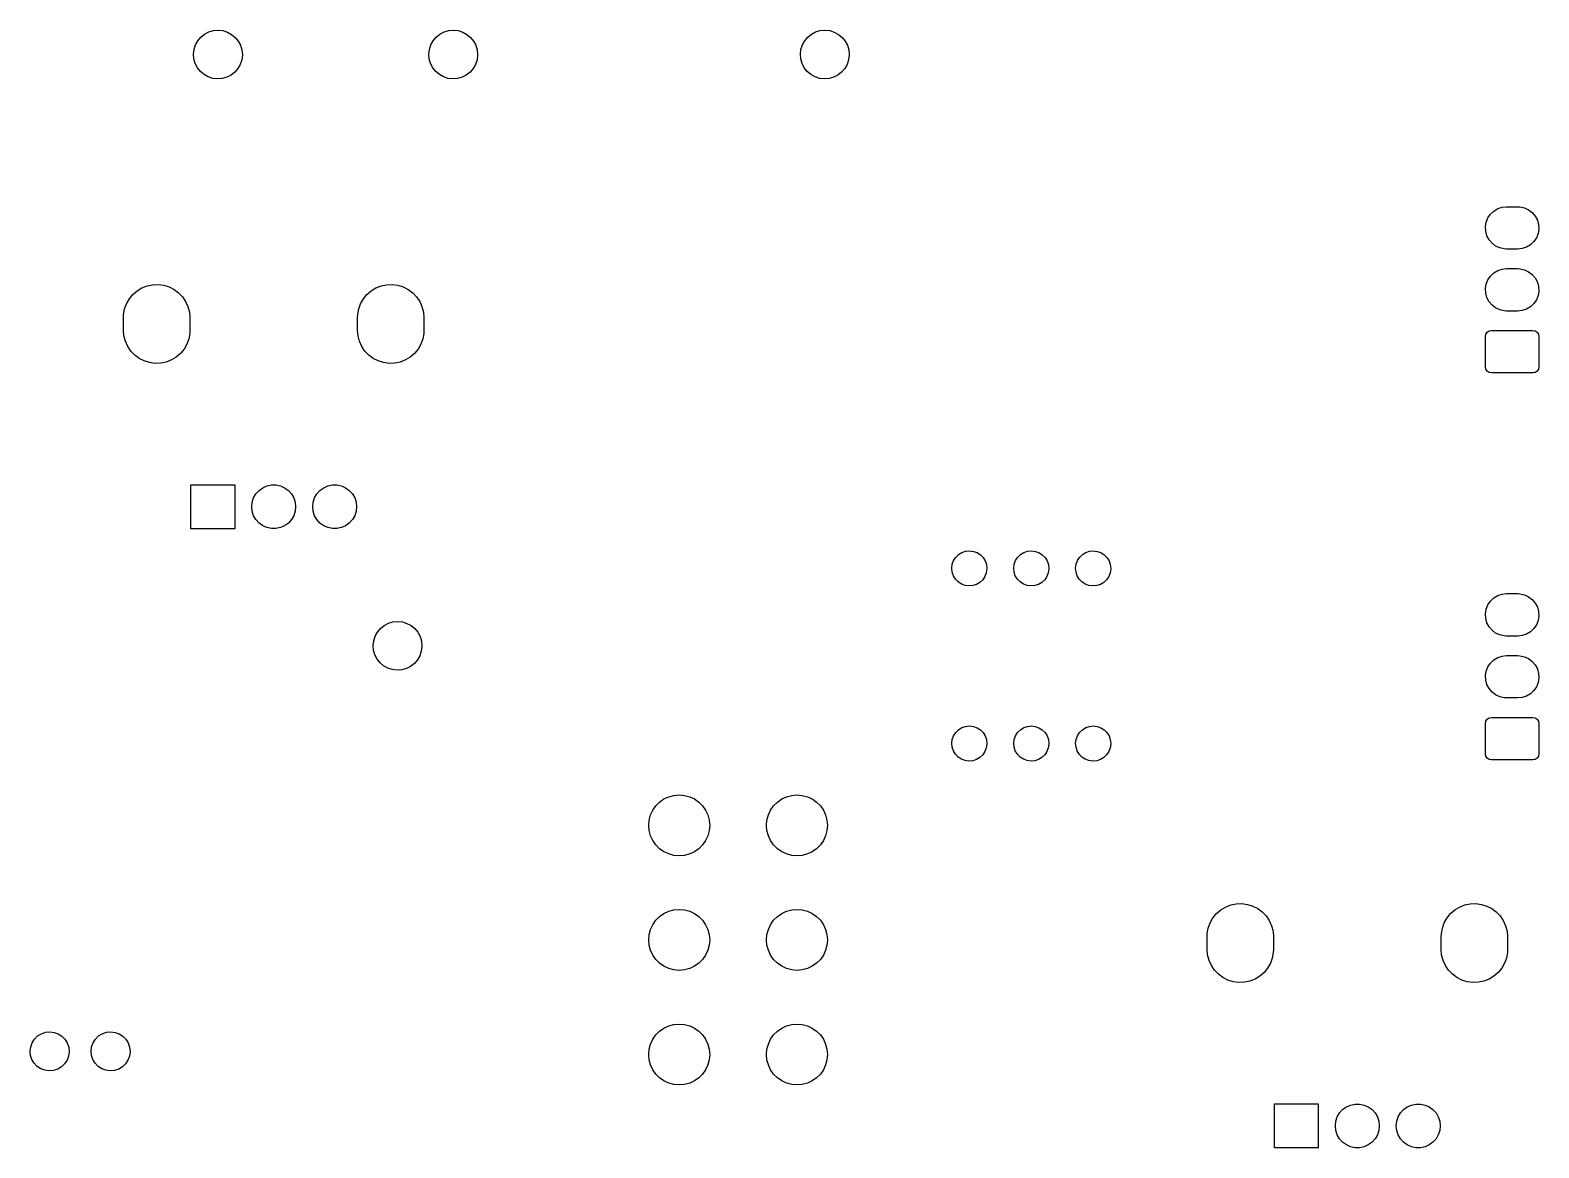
# Model space of a CAD drawing. Extents: x 125 to 290, y -245 to -37.
# Drawn here: x 222.9 to 284.8, y -82.4 to -36.6 of the extents above; entities that cross this region are included whole.
import ezdxf

# ---------------------------------------------------------------- set-up
doc = ezdxf.new("R2010")
doc.units = 0
doc.layers.add('BLACK', color=7, linetype='CONTINUOUS')

msp = doc.modelspace()

# ---------------------------------------------------------------- linework, layer by layer
at = {"layer": 'BLACK', "linetype": 'CONTINUOUS'}
for p, q in [((229.713, -37.1981), (229.807, -37.027)), ((229.807, -37.027), (229.932, -36.8775)), ((229.932, -36.8775), (230.084, -36.7552)), ((230.084, -36.7552), (230.257, -36.6648)), ((230.257, -36.6648), (230.445, -36.6097)), ((230.445, -36.6097), (230.639, -36.592)), ((230.639, -36.592), (230.833, -36.6124)), ((230.833, -36.6124), (231.02, -36.6701)), ((231.02, -36.6701), (231.191, -36.763)), ((231.191, -36.763), (231.342, -36.8874)), ((231.342, -36.8874), (231.465, -37.0386)), ((231.465, -37.0386), (231.557, -37.2109)), ((239.365, -37.1981), (239.459, -37.027)), ((239.459, -37.027), (239.584, -36.8775)), ((239.584, -36.8775), (239.736, -36.7552)), ((239.736, -36.7552), (239.909, -36.6648)), ((239.909, -36.6648), (240.097, -36.6097)), ((240.097, -36.6097), (240.291, -36.592)), ((240.291, -36.592), (240.485, -36.6124)), ((240.485, -36.6124), (240.672, -36.6701)), ((240.672, -36.6701), (240.843, -36.763)), ((240.843, -36.763), (240.994, -36.8874)), ((240.994, -36.8874), (241.117, -37.0386)), ((241.117, -37.0386), (241.209, -37.2109)), ((254.605, -37.1981), (254.699, -37.027)), ((254.699, -37.027), (254.824, -36.8775)), ((254.824, -36.8775), (254.976, -36.7552)), ((254.976, -36.7552), (255.149, -36.6648)), ((255.149, -36.6648), (255.337, -36.6097)), ((255.337, -36.6097), (255.531, -36.592)), ((255.531, -36.592), (255.725, -36.6124)), ((255.725, -36.6124), (255.912, -36.6701)), ((255.912, -36.6701), (256.083, -36.763)), ((256.083, -36.763), (256.234, -36.8874)), ((256.234, -36.8874), (256.357, -37.0386)), ((256.357, -37.0386), (256.449, -37.2109)), ((229.632, -37.578), (229.654, -37.3841)), ((229.648, -37.7725), (229.632, -37.578)), ((229.654, -37.3841), (229.713, -37.1981)), ((231.557, -37.2109), (231.613, -37.3978)), ((231.632, -37.6199), (231.607, -37.8135)), ((231.613, -37.3978), (231.632, -37.592)), ((231.632, -37.592), (231.632, -37.6199)), ((239.284, -37.578), (239.306, -37.3841)), ((239.3, -37.7725), (239.284, -37.578)), ((239.306, -37.3841), (239.365, -37.1981)), ((241.209, -37.2109), (241.265, -37.3978)), ((241.284, -37.6199), (241.259, -37.8135)), ((241.265, -37.3978), (241.284, -37.592)), ((241.284, -37.592), (241.284, -37.6199)), ((254.524, -37.578), (254.546, -37.3841)), ((254.54, -37.7725), (254.524, -37.578)), ((254.546, -37.3841), (254.605, -37.1981)), ((256.449, -37.2109), (256.505, -37.3978)), ((256.524, -37.6199), (256.499, -37.8135)), ((256.505, -37.3978), (256.524, -37.592)), ((256.524, -37.592), (256.524, -37.6199)), ((229.702, -37.9601), (229.648, -37.7725)), ((229.791, -38.1337), (229.702, -37.9601)), ((229.913, -38.2867), (229.791, -38.1337)), ((230.061, -38.4131), (229.913, -38.2867)), ((231.322, -38.3162), (231.168, -38.4363)), ((231.449, -38.1684), (231.322, -38.3162)), ((231.546, -37.9987), (231.449, -38.1684)), ((231.607, -37.8135), (231.546, -37.9987)), ((239.354, -37.9601), (239.3, -37.7725)), ((239.443, -38.1337), (239.354, -37.9601)), ((239.565, -38.2867), (239.443, -38.1337)), ((239.713, -38.4131), (239.565, -38.2867)), ((240.974, -38.3162), (240.82, -38.4363)), ((241.101, -38.1684), (240.974, -38.3162)), ((241.198, -37.9987), (241.101, -38.1684)), ((241.259, -37.8135), (241.198, -37.9987)), ((254.594, -37.9601), (254.54, -37.7725)), ((254.683, -38.1337), (254.594, -37.9601)), ((254.805, -38.2867), (254.683, -38.1337)), ((254.953, -38.4131), (254.805, -38.2867)), ((256.214, -38.3162), (256.06, -38.4363)), ((256.341, -38.1684), (256.214, -38.3162)), ((256.438, -37.9987), (256.341, -38.1684)), ((256.499, -37.8135), (256.438, -37.9987)), ((230.232, -38.5084), (230.061, -38.4131)), ((230.417, -38.5687), (230.232, -38.5084)), ((230.611, -38.5918), (230.417, -38.5687)), ((230.806, -38.5768), (230.611, -38.5918)), ((230.994, -38.5243), (230.806, -38.5768)), ((231.168, -38.4363), (230.994, -38.5243)), ((239.884, -38.5084), (239.713, -38.4131)), ((240.069, -38.5687), (239.884, -38.5084)), ((240.263, -38.5918), (240.069, -38.5687)), ((240.458, -38.5768), (240.263, -38.5918)), ((240.646, -38.5243), (240.458, -38.5768)), ((240.82, -38.4363), (240.646, -38.5243)), ((255.124, -38.5084), (254.953, -38.4131)), ((255.309, -38.5687), (255.124, -38.5084)), ((255.503, -38.5918), (255.309, -38.5687)), ((255.698, -38.5768), (255.503, -38.5918)), ((255.886, -38.5243), (255.698, -38.5768)), ((256.06, -38.4363), (255.886, -38.5243)), ((282.967, -44.011), (283.128, -43.9142)), ((283.128, -43.9142), (283.306, -43.8543)), ((283.306, -43.8543), (283.493, -43.834)), ((283.493, -43.834), (283.943, -43.834)), ((283.943, -43.834), (284.04, -43.8394)), ((284.04, -43.8394), (284.223, -43.8804)), ((284.223, -43.8804), (284.394, -43.9598)), ((282.624, -44.6554), (282.655, -44.47)), ((282.655, -44.47), (282.725, -44.2956)), ((282.725, -44.2956), (282.83, -44.1401)), ((282.83, -44.1401), (282.967, -44.011)), ((284.394, -43.9598), (284.543, -44.074)), ((284.543, -44.074), (284.664, -44.2175)), ((284.664, -44.2175), (284.752, -44.3837)), ((284.752, -44.3837), (284.802, -44.5649)), ((282.634, -44.8431), (282.624, -44.6554)), ((282.684, -45.0243), (282.634, -44.8431)), ((282.772, -45.1905), (282.684, -45.0243)), ((284.711, -45.1124), (284.606, -45.2679)), ((284.781, -44.938), (284.711, -45.1124)), ((284.812, -44.7526), (284.781, -44.938)), ((284.802, -44.5649), (284.812, -44.7526)), ((282.893, -45.334), (282.772, -45.1905)), ((283.042, -45.4482), (282.893, -45.334)), ((283.213, -45.5276), (283.042, -45.4482)), ((283.396, -45.5686), (283.213, -45.5276)), ((283.493, -45.574), (283.396, -45.5686)), ((283.943, -45.574), (283.493, -45.574)), ((284.13, -45.5537), (283.943, -45.574)), ((284.308, -45.4938), (284.13, -45.5537)), ((284.469, -45.397), (284.308, -45.4938)), ((284.606, -45.2679), (284.469, -45.397)), ((283.128, -46.4542), (283.306, -46.3943)), ((283.306, -46.3943), (283.493, -46.374)), ((283.493, -46.374), (283.943, -46.374)), ((283.943, -46.374), (284.04, -46.3794)), ((284.04, -46.3794), (284.223, -46.4204)), ((227.952, -47.0341), (228.182, -47.0255)), ((228.182, -47.0255), (228.41, -47.0557)), ((237.552, -47.0341), (237.782, -47.0255)), ((237.782, -47.0255), (238.01, -47.0557)), ((282.624, -47.1954), (282.655, -47.01)), ((282.655, -47.01), (282.725, -46.8356)), ((282.725, -46.8356), (282.83, -46.6801)), ((282.83, -46.6801), (282.967, -46.551)), ((282.967, -46.551), (283.128, -46.4542)), ((284.223, -46.4204), (284.394, -46.4998)), ((284.394, -46.4998), (284.543, -46.614)), ((284.543, -46.614), (284.664, -46.7575)), ((284.664, -46.7575), (284.752, -46.9237)), ((284.752, -46.9237), (284.802, -47.1049)), ((226.883, -47.8135), (226.997, -47.6137)), ((226.997, -47.6137), (227.143, -47.4359)), ((227.143, -47.4359), (227.317, -47.2851)), ((227.317, -47.2851), (227.513, -47.1658)), ((227.513, -47.1658), (227.727, -47.0814)), ((227.727, -47.0814), (227.952, -47.0341)), ((228.41, -47.0557), (228.63, -47.1239)), ((228.63, -47.1239), (228.835, -47.2281)), ((228.835, -47.2281), (229.019, -47.3654)), ((229.019, -47.3654), (229.178, -47.5318)), ((229.178, -47.5318), (229.306, -47.7226)), ((236.483, -47.8135), (236.597, -47.6137)), ((236.597, -47.6137), (236.743, -47.4359)), ((236.743, -47.4359), (236.917, -47.2851)), ((236.917, -47.2851), (237.113, -47.1658)), ((237.113, -47.1658), (237.327, -47.0814)), ((237.327, -47.0814), (237.552, -47.0341)), ((238.01, -47.0557), (238.23, -47.1239)), ((238.23, -47.1239), (238.435, -47.2281)), ((238.435, -47.2281), (238.619, -47.3654)), ((238.619, -47.3654), (238.778, -47.5318)), ((238.778, -47.5318), (238.906, -47.7226)), ((282.634, -47.3831), (282.624, -47.1954)), ((282.684, -47.5643), (282.634, -47.3831)), ((282.772, -47.7305), (282.684, -47.5643)), ((284.781, -47.478), (284.711, -47.6524)), ((284.812, -47.2926), (284.781, -47.478)), ((284.802, -47.1049), (284.812, -47.2926)), ((226.758, -48.384), (226.764, -48.256)), ((226.764, -48.256), (226.805, -48.0297)), ((226.805, -48.0297), (226.883, -47.8135)), ((229.306, -47.7226), (229.401, -47.9323)), ((229.401, -47.9323), (229.459, -48.1549)), ((229.459, -48.1549), (229.478, -48.384)), ((236.358, -48.384), (236.364, -48.256)), ((236.364, -48.256), (236.405, -48.0297)), ((236.405, -48.0297), (236.483, -47.8135)), ((238.906, -47.7226), (239.001, -47.9323)), ((239.001, -47.9323), (239.059, -48.1549)), ((239.059, -48.1549), (239.078, -48.384)), ((282.893, -47.874), (282.772, -47.7305)), ((283.042, -47.9882), (282.893, -47.874)), ((283.213, -48.0676), (283.042, -47.9882)), ((283.396, -48.1086), (283.213, -48.0676)), ((283.493, -48.114), (283.396, -48.1086)), ((283.943, -48.114), (283.493, -48.114)), ((284.13, -48.0937), (283.943, -48.114)), ((284.308, -48.0338), (284.13, -48.0937)), ((284.469, -47.937), (284.308, -48.0338)), ((284.606, -47.8079), (284.469, -47.937)), ((284.711, -47.6524), (284.606, -47.8079)), ((226.758, -48.904), (226.758, -48.384)), ((229.478, -48.384), (229.478, -48.904)), ((236.358, -48.904), (236.358, -48.384)), ((239.078, -48.384), (239.078, -48.904)), ((226.777, -49.1331), (226.758, -48.904)), ((226.835, -49.3557), (226.777, -49.1331)), ((226.93, -49.5654), (226.835, -49.3557)), ((229.353, -49.4745), (229.239, -49.6743)), ((229.431, -49.2583), (229.353, -49.4745)), ((229.472, -49.032), (229.431, -49.2583)), ((229.478, -48.904), (229.472, -49.032)), ((236.377, -49.1331), (236.358, -48.904)), ((236.435, -49.3557), (236.377, -49.1331)), ((236.53, -49.5654), (236.435, -49.3557)), ((238.953, -49.4745), (238.839, -49.6743)), ((239.031, -49.2583), (238.953, -49.4745)), ((239.072, -49.032), (239.031, -49.2583)), ((239.078, -48.904), (239.072, -49.032)), ((282.623, -49.164), (282.642, -49.0683)), ((282.623, -50.404), (282.623, -49.164)), ((282.642, -49.0683), (282.696, -48.9872)), ((282.696, -48.9872), (282.777, -48.933)), ((282.777, -48.933), (282.873, -48.914)), ((282.873, -48.914), (284.563, -48.914)), ((284.563, -48.914), (284.659, -48.933)), ((284.659, -48.933), (284.74, -48.9872)), ((284.74, -48.9872), (284.794, -49.0683)), ((284.794, -49.0683), (284.813, -49.164)), ((284.813, -49.164), (284.813, -50.404)), ((227.058, -49.7562), (226.93, -49.5654)), ((227.217, -49.9226), (227.058, -49.7562)), ((227.401, -50.0599), (227.217, -49.9226)), ((227.606, -50.1641), (227.401, -50.0599)), ((228.723, -50.1222), (228.509, -50.2066)), ((228.919, -50.0029), (228.723, -50.1222)), ((229.093, -49.8521), (228.919, -50.0029)), ((229.239, -49.6743), (229.093, -49.8521)), ((236.658, -49.7562), (236.53, -49.5654)), ((236.817, -49.9226), (236.658, -49.7562)), ((237.001, -50.0599), (236.817, -49.9226)), ((237.206, -50.1641), (237.001, -50.0599)), ((238.323, -50.1222), (238.109, -50.2066)), ((238.519, -50.0029), (238.323, -50.1222)), ((238.693, -49.8521), (238.519, -50.0029)), ((238.839, -49.6743), (238.693, -49.8521)), ((227.826, -50.2323), (227.606, -50.1641)), ((228.054, -50.2625), (227.826, -50.2323)), ((228.284, -50.2539), (228.054, -50.2625)), ((228.509, -50.2066), (228.284, -50.2539)), ((237.426, -50.2323), (237.206, -50.1641)), ((237.654, -50.2625), (237.426, -50.2323)), ((237.884, -50.2539), (237.654, -50.2625)), ((238.109, -50.2066), (237.884, -50.2539)), ((282.642, -50.4997), (282.623, -50.404)), ((282.696, -50.5808), (282.642, -50.4997)), ((282.777, -50.635), (282.696, -50.5808)), ((282.873, -50.654), (282.777, -50.635)), ((284.563, -50.654), (282.873, -50.654)), ((284.659, -50.635), (284.563, -50.654)), ((284.74, -50.5808), (284.659, -50.635)), ((284.794, -50.4997), (284.74, -50.5808)), ((284.813, -50.404), (284.794, -50.4997)), ((229.518, -57.044), (229.518, -55.244)), ((229.518, -55.244), (231.318, -55.244)), ((231.318, -55.244), (231.318, -57.044)), ((232.096, -55.7779), (232.19, -55.615)), ((232.19, -55.615), (232.316, -55.4752)), ((232.316, -55.4752), (232.468, -55.3646)), ((232.468, -55.3646), (232.64, -55.288)), ((232.64, -55.288), (232.824, -55.2489)), ((232.824, -55.2489), (233.012, -55.2489)), ((233.012, -55.2489), (233.196, -55.288)), ((233.196, -55.288), (233.368, -55.3646)), ((233.368, -55.3646), (233.52, -55.4752)), ((233.52, -55.4752), (233.646, -55.615)), ((233.646, -55.615), (233.74, -55.7779)), ((234.596, -55.7779), (234.69, -55.615)), ((234.69, -55.615), (234.816, -55.4752)), ((234.816, -55.4752), (234.968, -55.3646)), ((234.968, -55.3646), (235.14, -55.288)), ((235.14, -55.288), (235.324, -55.2489)), ((235.324, -55.2489), (235.512, -55.2489)), ((235.512, -55.2489), (235.696, -55.288)), ((235.696, -55.288), (235.868, -55.3646)), ((235.868, -55.3646), (236.02, -55.4752)), ((236.02, -55.4752), (236.146, -55.615)), ((236.146, -55.615), (236.24, -55.7779)), ((232.018, -56.144), (232.038, -55.9569)), ((232.038, -56.3311), (232.018, -56.144)), ((232.038, -55.9569), (232.096, -55.7779)), ((233.74, -55.7779), (233.798, -55.9569)), ((233.798, -55.9569), (233.818, -56.144)), ((233.818, -56.144), (233.798, -56.3311)), ((234.518, -56.144), (234.538, -55.9569)), ((234.538, -56.3311), (234.518, -56.144)), ((234.538, -55.9569), (234.596, -55.7779)), ((236.24, -55.7779), (236.298, -55.9569)), ((236.298, -55.9569), (236.318, -56.144)), ((236.318, -56.144), (236.298, -56.3311)), ((232.096, -56.5101), (232.038, -56.3311)), ((232.19, -56.673), (232.096, -56.5101)), ((232.316, -56.8128), (232.19, -56.673)), ((232.468, -56.9234), (232.316, -56.8128)), ((232.64, -57), (232.468, -56.9234)), ((233.368, -56.9234), (233.196, -57)), ((233.52, -56.8128), (233.368, -56.9234)), ((233.646, -56.673), (233.52, -56.8128)), ((233.74, -56.5101), (233.646, -56.673)), ((233.798, -56.3311), (233.74, -56.5101)), ((234.596, -56.5101), (234.538, -56.3311)), ((234.69, -56.673), (234.596, -56.5101)), ((234.816, -56.8128), (234.69, -56.673)), ((234.968, -56.9234), (234.816, -56.8128)), ((235.14, -57), (234.968, -56.9234)), ((235.868, -56.9234), (235.696, -57)), ((236.02, -56.8128), (235.868, -56.9234)), ((236.146, -56.673), (236.02, -56.8128)), ((236.24, -56.5101), (236.146, -56.673)), ((236.298, -56.3311), (236.24, -56.5101)), ((231.318, -57.044), (229.518, -57.044)), ((232.824, -57.0391), (232.64, -57)), ((233.012, -57.0391), (232.824, -57.0391)), ((233.196, -57), (233.012, -57.0391)), ((235.324, -57.0391), (235.14, -57)), ((235.512, -57.0391), (235.324, -57.0391)), ((235.696, -57), (235.512, -57.0391)), ((260.895, -58.2189), (261.01, -58.1066)), ((261.01, -58.1066), (261.146, -58.0225)), ((261.146, -58.0225), (261.298, -57.9708)), ((261.298, -57.9708), (261.458, -57.954)), ((261.458, -57.954), (261.617, -57.973)), ((261.617, -57.973), (261.769, -58.0269)), ((261.769, -58.0269), (261.904, -58.1129)), ((261.904, -58.1129), (262.017, -58.2268)), ((263.435, -58.2189), (263.55, -58.1066)), ((263.55, -58.1066), (263.686, -58.0225)), ((263.686, -58.0225), (263.838, -57.9708)), ((263.838, -57.9708), (263.998, -57.954)), ((263.998, -57.954), (264.157, -57.973)), ((264.157, -57.973), (264.309, -58.0269)), ((264.309, -58.0269), (264.444, -58.1129)), ((264.444, -58.1129), (264.557, -58.2268)), ((265.975, -58.2189), (266.09, -58.1066)), ((266.09, -58.1066), (266.226, -58.0225)), ((266.226, -58.0225), (266.378, -57.9708)), ((266.378, -57.9708), (266.538, -57.954)), ((266.538, -57.954), (266.697, -57.973)), ((266.697, -57.973), (266.849, -58.0269)), ((266.849, -58.0269), (266.984, -58.1129)), ((266.984, -58.1129), (267.097, -58.2268)), ((260.733, -58.6639), (260.753, -58.5047)), ((260.749, -58.8237), (260.733, -58.6639)), ((260.753, -58.5047), (260.808, -58.3539)), ((260.808, -58.3539), (260.895, -58.2189)), ((262.017, -58.2268), (262.102, -58.3629)), ((262.102, -58.3629), (262.155, -58.5145)), ((262.173, -58.6941), (262.15, -58.8531)), ((262.155, -58.5145), (262.173, -58.674)), ((262.173, -58.674), (262.173, -58.6941)), ((263.273, -58.6639), (263.293, -58.5047)), ((263.289, -58.8237), (263.273, -58.6639)), ((263.293, -58.5047), (263.348, -58.3539)), ((263.348, -58.3539), (263.435, -58.2189)), ((264.557, -58.2268), (264.642, -58.3629)), ((264.642, -58.3629), (264.695, -58.5145)), ((264.713, -58.6941), (264.69, -58.8531)), ((264.695, -58.5145), (264.713, -58.674)), ((264.713, -58.674), (264.713, -58.6941)), ((265.813, -58.6639), (265.833, -58.5047)), ((265.829, -58.8237), (265.813, -58.6639)), ((265.833, -58.5047), (265.888, -58.3539)), ((265.888, -58.3539), (265.975, -58.2189)), ((267.097, -58.2268), (267.182, -58.3629)), ((267.182, -58.3629), (267.235, -58.5145)), ((267.253, -58.6941), (267.23, -58.8531)), ((267.235, -58.5145), (267.253, -58.674)), ((267.253, -58.674), (267.253, -58.6941)), ((260.799, -58.976), (260.749, -58.8237)), ((260.883, -59.1133), (260.799, -58.976)), ((260.994, -59.2288), (260.883, -59.1133)), ((261.128, -59.3167), (260.994, -59.2288)), ((261.279, -59.3726), (261.128, -59.3167)), ((261.438, -59.3938), (261.279, -59.3726)), ((261.598, -59.3793), (261.438, -59.3938)), ((261.75, -59.3297), (261.598, -59.3793)), ((261.888, -59.2475), (261.75, -59.3297)), ((262.005, -59.1368), (261.888, -59.2475)), ((262.093, -59.0031), (262.005, -59.1368)), ((262.15, -58.8531), (262.093, -59.0031)), ((263.339, -58.976), (263.289, -58.8237)), ((263.423, -59.1133), (263.339, -58.976)), ((263.534, -59.2288), (263.423, -59.1133)), ((263.668, -59.3167), (263.534, -59.2288)), ((263.819, -59.3726), (263.668, -59.3167)), ((263.978, -59.3938), (263.819, -59.3726)), ((264.138, -59.3793), (263.978, -59.3938)), ((264.29, -59.3297), (264.138, -59.3793)), ((264.428, -59.2475), (264.29, -59.3297)), ((264.545, -59.1368), (264.428, -59.2475)), ((264.633, -59.0031), (264.545, -59.1368)), ((264.69, -58.8531), (264.633, -59.0031)), ((265.879, -58.976), (265.829, -58.8237)), ((265.963, -59.1133), (265.879, -58.976)), ((266.074, -59.2288), (265.963, -59.1133)), ((266.208, -59.3167), (266.074, -59.2288)), ((266.359, -59.3726), (266.208, -59.3167)), ((266.518, -59.3938), (266.359, -59.3726)), ((266.678, -59.3793), (266.518, -59.3938)), ((266.83, -59.3297), (266.678, -59.3793)), ((266.968, -59.2475), (266.83, -59.3297)), ((267.085, -59.1368), (266.968, -59.2475)), ((267.173, -59.0031), (267.085, -59.1368)), ((267.23, -58.8531), (267.173, -59.0031)), ((282.725, -60.1706), (282.83, -60.0151)), ((282.83, -60.0151), (282.967, -59.886)), ((282.967, -59.886), (283.128, -59.7892)), ((283.128, -59.7892), (283.306, -59.7293)), ((283.306, -59.7293), (283.493, -59.709)), ((283.493, -59.709), (283.943, -59.709)), ((283.943, -59.709), (284.04, -59.7144)), ((284.04, -59.7144), (284.223, -59.7554)), ((284.223, -59.7554), (284.394, -59.8348)), ((284.394, -59.8348), (284.543, -59.949)), ((284.543, -59.949), (284.664, -60.0925)), ((282.624, -60.5304), (282.655, -60.345)), ((282.634, -60.7181), (282.624, -60.5304)), ((282.655, -60.345), (282.725, -60.1706)), ((284.664, -60.0925), (284.752, -60.2587)), ((284.752, -60.2587), (284.802, -60.4399)), ((284.812, -60.6276), (284.781, -60.813)), ((284.802, -60.4399), (284.812, -60.6276)), ((237.173, -61.284), (237.298, -61.1345)), ((237.298, -61.1345), (237.45, -61.0122)), ((237.45, -61.0122), (237.623, -60.9218)), ((237.623, -60.9218), (237.811, -60.8667)), ((237.811, -60.8667), (238.005, -60.849)), ((238.005, -60.849), (238.199, -60.8694)), ((238.199, -60.8694), (238.386, -60.9271)), ((238.386, -60.9271), (238.557, -61.02)), ((238.557, -61.02), (238.708, -61.1444)), ((238.708, -61.1444), (238.831, -61.2956)), ((282.684, -60.8993), (282.634, -60.7181)), ((282.772, -61.0655), (282.684, -60.8993)), ((282.893, -61.209), (282.772, -61.0655)), ((283.042, -61.3232), (282.893, -61.209)), ((284.606, -61.1429), (284.469, -61.272)), ((284.711, -60.9874), (284.606, -61.1429)), ((284.781, -60.813), (284.711, -60.9874)), ((236.998, -61.835), (237.02, -61.6411)), ((237.014, -62.0295), (236.998, -61.835)), ((237.02, -61.6411), (237.079, -61.4551)), ((237.079, -61.4551), (237.173, -61.284)), ((238.831, -61.2956), (238.923, -61.4679)), ((238.923, -61.4679), (238.979, -61.6548)), ((238.998, -61.8769), (238.973, -62.0705)), ((238.979, -61.6548), (238.998, -61.849)), ((238.998, -61.849), (238.998, -61.8769)), ((283.213, -61.4026), (283.042, -61.3232)), ((283.396, -61.4436), (283.213, -61.4026)), ((283.493, -61.449), (283.396, -61.4436)), ((283.943, -61.449), (283.493, -61.449)), ((284.13, -61.4287), (283.943, -61.449)), ((284.308, -61.3688), (284.13, -61.4287)), ((284.469, -61.272), (284.308, -61.3688)), ((237.068, -62.2171), (237.014, -62.0295)), ((237.157, -62.3907), (237.068, -62.2171)), ((237.279, -62.5437), (237.157, -62.3907)), ((238.815, -62.4254), (238.688, -62.5732)), ((238.912, -62.2557), (238.815, -62.4254)), ((238.973, -62.0705), (238.912, -62.2557)), ((282.83, -62.5551), (282.967, -62.426)), ((282.967, -62.426), (283.128, -62.3292)), ((283.128, -62.3292), (283.306, -62.2693)), ((283.306, -62.2693), (283.493, -62.249)), ((283.493, -62.249), (283.943, -62.249)), ((283.943, -62.249), (284.04, -62.2544)), ((284.04, -62.2544), (284.223, -62.2954)), ((284.223, -62.2954), (284.394, -62.3748)), ((284.394, -62.3748), (284.543, -62.489)), ((284.543, -62.489), (284.664, -62.6325)), ((237.427, -62.6701), (237.279, -62.5437)), ((237.598, -62.7654), (237.427, -62.6701)), ((237.783, -62.8257), (237.598, -62.7654)), ((237.977, -62.8488), (237.783, -62.8257)), ((238.172, -62.8338), (237.977, -62.8488)), ((238.36, -62.7813), (238.172, -62.8338)), ((238.534, -62.6933), (238.36, -62.7813)), ((238.688, -62.5732), (238.534, -62.6933)), ((282.624, -63.0704), (282.655, -62.885)), ((282.634, -63.2581), (282.624, -63.0704)), ((282.655, -62.885), (282.725, -62.7106)), ((282.725, -62.7106), (282.83, -62.5551)), ((284.664, -62.6325), (284.752, -62.7987)), ((284.752, -62.7987), (284.802, -62.9799)), ((284.802, -62.9799), (284.812, -63.1676)), ((282.684, -63.4393), (282.634, -63.2581)), ((282.772, -63.6055), (282.684, -63.4393)), ((282.893, -63.749), (282.772, -63.6055)), ((284.606, -63.6829), (284.469, -63.812)), ((284.711, -63.5274), (284.606, -63.6829)), ((284.781, -63.353), (284.711, -63.5274)), ((284.812, -63.1676), (284.781, -63.353)), ((283.042, -63.8632), (282.893, -63.749)), ((283.213, -63.9426), (283.042, -63.8632)), ((283.396, -63.9836), (283.213, -63.9426)), ((283.493, -63.989), (283.396, -63.9836)), ((283.943, -63.989), (283.493, -63.989)), ((284.13, -63.9687), (283.943, -63.989)), ((284.308, -63.9088), (284.13, -63.9687)), ((284.469, -63.812), (284.308, -63.9088)), ((282.623, -65.039), (282.642, -64.9433)), ((282.642, -64.9433), (282.696, -64.8622)), ((282.696, -64.8622), (282.777, -64.808)), ((282.777, -64.808), (282.873, -64.789)), ((282.873, -64.789), (284.563, -64.789)), ((284.563, -64.789), (284.659, -64.808)), ((284.659, -64.808), (284.74, -64.8622)), ((284.74, -64.8622), (284.794, -64.9433)), ((284.794, -64.9433), (284.813, -65.039)), ((260.753, -65.6887), (260.808, -65.5379)), ((260.808, -65.5379), (260.895, -65.4029)), ((260.895, -65.4029), (261.01, -65.2906)), ((261.01, -65.2906), (261.146, -65.2065)), ((261.146, -65.2065), (261.298, -65.1548)), ((261.298, -65.1548), (261.458, -65.138)), ((261.458, -65.138), (261.617, -65.157)), ((261.617, -65.157), (261.769, -65.2109)), ((261.769, -65.2109), (261.904, -65.2969)), ((261.904, -65.2969), (262.017, -65.4108)), ((262.017, -65.4108), (262.102, -65.5469)), ((262.102, -65.5469), (262.155, -65.6985)), ((263.293, -65.6887), (263.348, -65.5379)), ((263.348, -65.5379), (263.435, -65.4029)), ((263.435, -65.4029), (263.55, -65.2906)), ((263.55, -65.2906), (263.686, -65.2065)), ((263.686, -65.2065), (263.838, -65.1548)), ((263.838, -65.1548), (263.998, -65.138)), ((263.998, -65.138), (264.157, -65.157)), ((264.157, -65.157), (264.309, -65.2109)), ((264.309, -65.2109), (264.444, -65.2969)), ((264.444, -65.2969), (264.557, -65.4108)), ((264.557, -65.4108), (264.642, -65.5469)), ((264.642, -65.5469), (264.695, -65.6985)), ((265.833, -65.6887), (265.888, -65.5379)), ((265.888, -65.5379), (265.975, -65.4029)), ((265.975, -65.4029), (266.09, -65.2906)), ((266.09, -65.2906), (266.226, -65.2065)), ((266.226, -65.2065), (266.378, -65.1548)), ((266.378, -65.1548), (266.538, -65.138)), ((266.538, -65.138), (266.697, -65.157)), ((266.697, -65.157), (266.849, -65.2109)), ((266.849, -65.2109), (266.984, -65.2969)), ((266.984, -65.2969), (267.097, -65.4108)), ((267.097, -65.4108), (267.182, -65.5469)), ((267.182, -65.5469), (267.235, -65.6985)), ((282.623, -66.279), (282.623, -65.039)), ((284.813, -65.039), (284.813, -66.279)), ((260.733, -65.8479), (260.753, -65.6887)), ((260.749, -66.0077), (260.733, -65.8479)), ((260.799, -66.16), (260.749, -66.0077)), ((260.883, -66.2973), (260.799, -66.16)), ((262.093, -66.1871), (262.005, -66.3208)), ((262.15, -66.0371), (262.093, -66.1871)), ((262.173, -65.8781), (262.15, -66.0371)), ((262.155, -65.6985), (262.173, -65.858)), ((262.173, -65.858), (262.173, -65.8781)), ((263.273, -65.8479), (263.293, -65.6887)), ((263.289, -66.0077), (263.273, -65.8479)), ((263.339, -66.16), (263.289, -66.0077)), ((263.423, -66.2973), (263.339, -66.16)), ((264.633, -66.1871), (264.545, -66.3208)), ((264.69, -66.0371), (264.633, -66.1871)), ((264.713, -65.8781), (264.69, -66.0371)), ((264.695, -65.6985), (264.713, -65.858)), ((264.713, -65.858), (264.713, -65.8781)), ((265.813, -65.8479), (265.833, -65.6887)), ((265.829, -66.0077), (265.813, -65.8479)), ((265.879, -66.16), (265.829, -66.0077)), ((265.963, -66.2973), (265.879, -66.16)), ((267.173, -66.1871), (267.085, -66.3208)), ((267.23, -66.0371), (267.173, -66.1871)), ((267.253, -65.8781), (267.23, -66.0371)), ((267.235, -65.6985), (267.253, -65.858)), ((267.253, -65.858), (267.253, -65.8781)), ((260.994, -66.4128), (260.883, -66.2973)), ((261.128, -66.5007), (260.994, -66.4128)), ((261.279, -66.5566), (261.128, -66.5007)), ((261.438, -66.5778), (261.279, -66.5566)), ((261.598, -66.5633), (261.438, -66.5778)), ((261.75, -66.5137), (261.598, -66.5633)), ((261.888, -66.4315), (261.75, -66.5137)), ((262.005, -66.3208), (261.888, -66.4315)), ((263.534, -66.4128), (263.423, -66.2973)), ((263.668, -66.5007), (263.534, -66.4128)), ((263.819, -66.5566), (263.668, -66.5007)), ((263.978, -66.5778), (263.819, -66.5566)), ((264.138, -66.5633), (263.978, -66.5778)), ((264.29, -66.5137), (264.138, -66.5633)), ((264.428, -66.4315), (264.29, -66.5137)), ((264.545, -66.3208), (264.428, -66.4315)), ((266.074, -66.4128), (265.963, -66.2973)), ((266.208, -66.5007), (266.074, -66.4128)), ((266.359, -66.5566), (266.208, -66.5007)), ((266.518, -66.5778), (266.359, -66.5566)), ((266.678, -66.5633), (266.518, -66.5778)), ((266.83, -66.5137), (266.678, -66.5633)), ((266.968, -66.4315), (266.83, -66.5137)), ((267.085, -66.3208), (266.968, -66.4315)), ((282.642, -66.3747), (282.623, -66.279)), ((282.696, -66.4558), (282.642, -66.3747)), ((282.777, -66.51), (282.696, -66.4558)), ((282.873, -66.529), (282.777, -66.51)), ((284.563, -66.529), (282.873, -66.529)), ((284.659, -66.51), (284.563, -66.529)), ((284.74, -66.4558), (284.659, -66.51)), ((284.794, -66.3747), (284.74, -66.4558)), ((284.813, -66.279), (284.794, -66.3747)), ((248.928, -68.1315), (249.125, -68.0394)), ((249.125, -68.0394), (249.336, -67.983)), ((249.336, -67.983), (249.553, -67.964)), ((249.553, -67.964), (249.77, -67.983)), ((249.77, -67.983), (249.981, -68.0394)), ((249.981, -68.0394), (250.178, -68.1315)), ((253.758, -68.1315), (253.955, -68.0394)), ((253.955, -68.0394), (254.166, -67.983)), ((254.166, -67.983), (254.383, -67.964)), ((254.383, -67.964), (254.6, -67.983)), ((254.6, -67.983), (254.811, -68.0394)), ((254.811, -68.0394), (255.008, -68.1315)), ((248.378, -68.7865), (248.47, -68.589)), ((248.47, -68.589), (248.595, -68.4105)), ((248.595, -68.4105), (248.75, -68.2564)), ((248.75, -68.2564), (248.928, -68.1315)), ((250.178, -68.1315), (250.356, -68.2564)), ((250.356, -68.2564), (250.511, -68.4105)), ((250.511, -68.4105), (250.636, -68.589)), ((250.636, -68.589), (250.728, -68.7865)), ((253.208, -68.7865), (253.3, -68.589)), ((253.3, -68.589), (253.425, -68.4105)), ((253.425, -68.4105), (253.58, -68.2564)), ((253.58, -68.2564), (253.758, -68.1315)), ((255.008, -68.1315), (255.186, -68.2564)), ((255.186, -68.2564), (255.341, -68.4105)), ((255.341, -68.4105), (255.466, -68.589)), ((255.466, -68.589), (255.558, -68.7865)), ((248.303, -69.214), (248.322, -68.9969)), ((248.322, -69.4311), (248.303, -69.214)), ((248.322, -68.9969), (248.378, -68.7865)), ((250.728, -68.7865), (250.784, -68.9969)), ((250.784, -68.9969), (250.803, -69.214)), ((250.803, -69.214), (250.784, -69.4311)), ((253.133, -69.214), (253.152, -68.9969)), ((253.152, -69.4311), (253.133, -69.214)), ((253.152, -68.9969), (253.208, -68.7865)), ((255.558, -68.7865), (255.614, -68.9969)), ((255.614, -68.9969), (255.633, -69.214)), ((255.633, -69.214), (255.614, -69.4311)), ((248.378, -69.6415), (248.322, -69.4311)), ((248.47, -69.839), (248.378, -69.6415)), ((248.595, -70.0175), (248.47, -69.839)), ((250.636, -69.839), (250.511, -70.0175)), ((250.728, -69.6415), (250.636, -69.839)), ((250.784, -69.4311), (250.728, -69.6415)), ((253.208, -69.6415), (253.152, -69.4311)), ((253.3, -69.839), (253.208, -69.6415)), ((253.425, -70.0175), (253.3, -69.839)), ((255.466, -69.839), (255.341, -70.0175)), ((255.558, -69.6415), (255.466, -69.839)), ((255.614, -69.4311), (255.558, -69.6415)), ((248.75, -70.1716), (248.595, -70.0175)), ((248.928, -70.2965), (248.75, -70.1716)), ((249.125, -70.3886), (248.928, -70.2965)), ((249.336, -70.445), (249.125, -70.3886)), ((249.553, -70.464), (249.336, -70.445)), ((249.77, -70.445), (249.553, -70.464)), ((249.981, -70.3886), (249.77, -70.445)), ((250.178, -70.2965), (249.981, -70.3886)), ((250.356, -70.1716), (250.178, -70.2965)), ((250.511, -70.0175), (250.356, -70.1716)), ((253.58, -70.1716), (253.425, -70.0175)), ((253.758, -70.2965), (253.58, -70.1716)), ((253.955, -70.3886), (253.758, -70.2965)), ((254.166, -70.445), (253.955, -70.3886)), ((254.383, -70.464), (254.166, -70.445)), ((254.6, -70.445), (254.383, -70.464)), ((254.811, -70.3886), (254.6, -70.445)), ((255.008, -70.2965), (254.811, -70.3886)), ((255.186, -70.1716), (255.008, -70.2965)), ((255.341, -70.0175), (255.186, -70.1716)), ((248.595, -73.1105), (248.75, -72.9564)), ((248.75, -72.9564), (248.928, -72.8315)), ((248.928, -72.8315), (249.125, -72.7394)), ((249.125, -72.7394), (249.336, -72.683)), ((249.336, -72.683), (249.553, -72.664)), ((249.553, -72.664), (249.77, -72.683)), ((249.77, -72.683), (249.981, -72.7394)), ((249.981, -72.7394), (250.178, -72.8315)), ((250.178, -72.8315), (250.356, -72.9564)), ((250.356, -72.9564), (250.511, -73.1105)), ((253.425, -73.1105), (253.58, -72.9564)), ((253.58, -72.9564), (253.758, -72.8315)), ((253.758, -72.8315), (253.955, -72.7394)), ((253.955, -72.7394), (254.166, -72.683)), ((254.166, -72.683), (254.383, -72.664)), ((254.383, -72.664), (254.6, -72.683)), ((254.6, -72.683), (254.811, -72.7394)), ((254.811, -72.7394), (255.008, -72.8315)), ((255.008, -72.8315), (255.186, -72.9564)), ((255.186, -72.9564), (255.341, -73.1105)), ((271.333, -73.2135), (271.447, -73.0137)), ((271.447, -73.0137), (271.593, -72.8359)), ((271.593, -72.8359), (271.767, -72.6851)), ((271.767, -72.6851), (271.963, -72.5658)), ((271.963, -72.5658), (272.177, -72.4814)), ((272.177, -72.4814), (272.402, -72.4341)), ((272.402, -72.4341), (272.632, -72.4255)), ((272.632, -72.4255), (272.86, -72.4557)), ((272.86, -72.4557), (273.08, -72.5239)), ((273.08, -72.5239), (273.285, -72.6281)), ((273.285, -72.6281), (273.469, -72.7654)), ((273.469, -72.7654), (273.628, -72.9318)), ((273.628, -72.9318), (273.756, -73.1226)), ((280.933, -73.2135), (281.047, -73.0137)), ((281.047, -73.0137), (281.193, -72.8359)), ((281.193, -72.8359), (281.367, -72.6851)), ((281.367, -72.6851), (281.563, -72.5658)), ((281.563, -72.5658), (281.777, -72.4814)), ((281.777, -72.4814), (282.002, -72.4341)), ((282.002, -72.4341), (282.232, -72.4255)), ((282.232, -72.4255), (282.46, -72.4557)), ((282.46, -72.4557), (282.68, -72.5239)), ((282.68, -72.5239), (282.885, -72.6281)), ((282.885, -72.6281), (283.069, -72.7654)), ((283.069, -72.7654), (283.228, -72.9318)), ((283.228, -72.9318), (283.356, -73.1226)), ((248.322, -73.6969), (248.378, -73.4865)), ((248.378, -73.4865), (248.47, -73.289)), ((248.47, -73.289), (248.595, -73.1105)), ((250.511, -73.1105), (250.636, -73.289)), ((250.636, -73.289), (250.728, -73.4865)), ((250.728, -73.4865), (250.784, -73.6969)), ((253.152, -73.6969), (253.208, -73.4865)), ((253.208, -73.4865), (253.3, -73.289)), ((253.3, -73.289), (253.425, -73.1105)), ((255.341, -73.1105), (255.466, -73.289)), ((255.466, -73.289), (255.558, -73.4865)), ((255.558, -73.4865), (255.614, -73.6969)), ((271.214, -73.656), (271.255, -73.4297)), ((271.255, -73.4297), (271.333, -73.2135)), ((273.756, -73.1226), (273.851, -73.3323)), ((273.851, -73.3323), (273.909, -73.5549)), ((273.909, -73.5549), (273.928, -73.784)), ((280.814, -73.656), (280.855, -73.4297)), ((280.855, -73.4297), (280.933, -73.2135)), ((283.356, -73.1226), (283.451, -73.3323)), ((283.451, -73.3323), (283.509, -73.5549)), ((283.509, -73.5549), (283.528, -73.784)), ((248.303, -73.914), (248.322, -73.6969)), ((248.322, -74.1311), (248.303, -73.914)), ((248.378, -74.3415), (248.322, -74.1311)), ((250.784, -74.1311), (250.728, -74.3415)), ((250.784, -73.6969), (250.803, -73.914)), ((250.803, -73.914), (250.784, -74.1311)), ((253.133, -73.914), (253.152, -73.6969)), ((253.152, -74.1311), (253.133, -73.914)), ((253.208, -74.3415), (253.152, -74.1311)), ((255.614, -74.1311), (255.558, -74.3415)), ((255.614, -73.6969), (255.633, -73.914)), ((255.633, -73.914), (255.614, -74.1311)), ((271.208, -73.784), (271.214, -73.656)), ((271.208, -74.304), (271.208, -73.784)), ((273.928, -73.784), (273.928, -74.304)), ((280.808, -73.784), (280.814, -73.656)), ((280.808, -74.304), (280.808, -73.784)), ((283.528, -73.784), (283.528, -74.304)), ((248.47, -74.539), (248.378, -74.3415)), ((248.595, -74.7175), (248.47, -74.539)), ((248.75, -74.8716), (248.595, -74.7175)), ((248.928, -74.9965), (248.75, -74.8716)), ((250.356, -74.8716), (250.178, -74.9965)), ((250.511, -74.7175), (250.356, -74.8716)), ((250.636, -74.539), (250.511, -74.7175)), ((250.728, -74.3415), (250.636, -74.539)), ((253.3, -74.539), (253.208, -74.3415)), ((253.425, -74.7175), (253.3, -74.539)), ((253.58, -74.8716), (253.425, -74.7175)), ((253.758, -74.9965), (253.58, -74.8716)), ((255.186, -74.8716), (255.008, -74.9965)), ((255.341, -74.7175), (255.186, -74.8716)), ((255.466, -74.539), (255.341, -74.7175)), ((255.558, -74.3415), (255.466, -74.539)), ((271.227, -74.5331), (271.208, -74.304)), ((271.285, -74.7557), (271.227, -74.5331)), ((271.38, -74.9654), (271.285, -74.7557)), ((273.803, -74.8745), (273.689, -75.0743)), ((273.881, -74.6583), (273.803, -74.8745)), ((273.922, -74.432), (273.881, -74.6583)), ((273.928, -74.304), (273.922, -74.432)), ((280.827, -74.5331), (280.808, -74.304)), ((280.885, -74.7557), (280.827, -74.5331)), ((280.98, -74.9654), (280.885, -74.7557)), ((283.403, -74.8745), (283.289, -75.0743)), ((283.481, -74.6583), (283.403, -74.8745)), ((283.522, -74.432), (283.481, -74.6583)), ((283.528, -74.304), (283.522, -74.432)), ((249.125, -75.0886), (248.928, -74.9965)), ((249.336, -75.145), (249.125, -75.0886)), ((249.553, -75.164), (249.336, -75.145)), ((249.77, -75.145), (249.553, -75.164)), ((249.981, -75.0886), (249.77, -75.145)), ((250.178, -74.9965), (249.981, -75.0886)), ((253.955, -75.0886), (253.758, -74.9965)), ((254.166, -75.145), (253.955, -75.0886)), ((254.383, -75.164), (254.166, -75.145)), ((254.6, -75.145), (254.383, -75.164)), ((254.811, -75.0886), (254.6, -75.145)), ((255.008, -74.9965), (254.811, -75.0886)), ((271.508, -75.1562), (271.38, -74.9654)), ((271.667, -75.3226), (271.508, -75.1562)), ((271.851, -75.4599), (271.667, -75.3226)), ((272.056, -75.5641), (271.851, -75.4599)), ((273.369, -75.4029), (273.173, -75.5222)), ((273.543, -75.2521), (273.369, -75.4029)), ((273.689, -75.0743), (273.543, -75.2521)), ((281.108, -75.1562), (280.98, -74.9654)), ((281.267, -75.3226), (281.108, -75.1562)), ((281.451, -75.4599), (281.267, -75.3226)), ((281.656, -75.5641), (281.451, -75.4599)), ((282.969, -75.4029), (282.773, -75.5222)), ((283.143, -75.2521), (282.969, -75.4029)), ((283.289, -75.0743), (283.143, -75.2521)), ((272.276, -75.6323), (272.056, -75.5641)), ((272.504, -75.6625), (272.276, -75.6323)), ((272.734, -75.6539), (272.504, -75.6625)), ((272.959, -75.6066), (272.734, -75.6539)), ((273.173, -75.5222), (272.959, -75.6066)), ((281.876, -75.6323), (281.656, -75.5641)), ((282.104, -75.6625), (281.876, -75.6323)), ((282.334, -75.6539), (282.104, -75.6625)), ((282.559, -75.6066), (282.334, -75.6539)), ((282.773, -75.5222), (282.559, -75.6066)), ((223.109, -77.9804), (223.236, -77.8556)), ((223.236, -77.8556), (223.388, -77.7621)), ((223.388, -77.7621), (223.557, -77.7047)), ((223.557, -77.7047), (223.735, -77.686)), ((223.735, -77.686), (223.912, -77.7071)), ((223.912, -77.7071), (224.08, -77.767)), ((224.08, -77.767), (224.23, -77.8625)), ((224.23, -77.8625), (224.356, -77.9891)), ((225.609, -77.9804), (225.736, -77.8556)), ((225.736, -77.8556), (225.888, -77.7621)), ((225.888, -77.7621), (226.057, -77.7047)), ((226.057, -77.7047), (226.235, -77.686)), ((226.235, -77.686), (226.412, -77.7071)), ((226.412, -77.7071), (226.58, -77.767)), ((226.58, -77.767), (226.73, -77.8625)), ((226.73, -77.8625), (226.856, -77.9891)), ((248.47, -77.989), (248.595, -77.8105)), ((248.595, -77.8105), (248.75, -77.6564)), ((248.75, -77.6564), (248.928, -77.5315)), ((248.928, -77.5315), (249.125, -77.4394)), ((249.125, -77.4394), (249.336, -77.383)), ((249.336, -77.383), (249.553, -77.364)), ((249.553, -77.364), (249.77, -77.383)), ((249.77, -77.383), (249.981, -77.4394)), ((249.981, -77.4394), (250.178, -77.5315)), ((250.178, -77.5315), (250.356, -77.6564)), ((250.356, -77.6564), (250.511, -77.8105)), ((250.511, -77.8105), (250.636, -77.989)), ((253.3, -77.989), (253.425, -77.8105)), ((253.425, -77.8105), (253.58, -77.6564)), ((253.58, -77.6564), (253.758, -77.5315)), ((253.758, -77.5315), (253.955, -77.4394)), ((253.955, -77.4394), (254.166, -77.383)), ((254.166, -77.383), (254.383, -77.364)), ((254.383, -77.364), (254.6, -77.383)), ((254.6, -77.383), (254.811, -77.4394)), ((254.811, -77.4394), (255.008, -77.5315)), ((255.008, -77.5315), (255.186, -77.6564)), ((255.186, -77.6564), (255.341, -77.8105)), ((255.341, -77.8105), (255.466, -77.989)), ((222.929, -78.4748), (222.951, -78.2979)), ((222.946, -78.6523), (222.929, -78.4748)), ((222.951, -78.2979), (223.012, -78.1303)), ((223.012, -78.1303), (223.109, -77.9804)), ((224.356, -77.9891), (224.45, -78.1403)), ((224.45, -78.1403), (224.509, -78.3088)), ((224.529, -78.5083), (224.504, -78.685)), ((224.509, -78.3088), (224.529, -78.486)), ((224.529, -78.486), (224.529, -78.5083)), ((225.429, -78.4748), (225.451, -78.2979)), ((225.446, -78.6523), (225.429, -78.4748)), ((225.451, -78.2979), (225.512, -78.1303)), ((225.512, -78.1303), (225.609, -77.9804)), ((226.856, -77.9891), (226.95, -78.1403)), ((226.95, -78.1403), (227.009, -78.3088)), ((227.029, -78.5083), (227.004, -78.685)), ((227.009, -78.3088), (227.029, -78.486)), ((227.029, -78.486), (227.029, -78.5083)), ((248.303, -78.614), (248.322, -78.3969)), ((248.322, -78.3969), (248.378, -78.1865)), ((248.378, -78.1865), (248.47, -77.989)), ((250.636, -77.989), (250.728, -78.1865)), ((250.728, -78.1865), (250.784, -78.3969)), ((250.784, -78.3969), (250.803, -78.614)), ((253.133, -78.614), (253.152, -78.3969)), ((253.152, -78.3969), (253.208, -78.1865)), ((253.208, -78.1865), (253.3, -77.989)), ((255.466, -77.989), (255.558, -78.1865)), ((255.558, -78.1865), (255.614, -78.3969)), ((255.614, -78.3969), (255.633, -78.614)), ((223.003, -78.8216), (222.946, -78.6523)), ((223.095, -78.9741), (223.003, -78.8216)), ((223.219, -79.1024), (223.095, -78.9741)), ((223.368, -79.2001), (223.219, -79.1024)), ((223.535, -79.2622), (223.368, -79.2001)), ((224.213, -79.1232), (224.059, -79.2145)), ((224.342, -79.0002), (224.213, -79.1232)), ((224.441, -78.8517), (224.342, -79.0002)), ((224.504, -78.685), (224.441, -78.8517)), ((225.503, -78.8216), (225.446, -78.6523)), ((225.595, -78.9741), (225.503, -78.8216)), ((225.719, -79.1024), (225.595, -78.9741)), ((225.868, -79.2001), (225.719, -79.1024)), ((226.035, -79.2622), (225.868, -79.2001)), ((226.713, -79.1232), (226.559, -79.2145)), ((226.842, -79.0002), (226.713, -79.1232)), ((226.941, -78.8517), (226.842, -79.0002)), ((227.004, -78.685), (226.941, -78.8517)), ((248.322, -78.8311), (248.303, -78.614)), ((248.378, -79.0415), (248.322, -78.8311)), ((248.47, -79.239), (248.378, -79.0415)), ((250.728, -79.0415), (250.636, -79.239)), ((250.784, -78.8311), (250.728, -79.0415)), ((250.803, -78.614), (250.784, -78.8311)), ((253.152, -78.8311), (253.133, -78.614)), ((253.208, -79.0415), (253.152, -78.8311)), ((253.3, -79.239), (253.208, -79.0415)), ((255.558, -79.0415), (255.466, -79.239)), ((255.614, -78.8311), (255.558, -79.0415)), ((255.633, -78.614), (255.614, -78.8311)), ((223.712, -79.2858), (223.535, -79.2622)), ((223.89, -79.2697), (223.712, -79.2858)), ((224.059, -79.2145), (223.89, -79.2697)), ((226.212, -79.2858), (226.035, -79.2622)), ((226.39, -79.2697), (226.212, -79.2858)), ((226.559, -79.2145), (226.39, -79.2697)), ((248.595, -79.4175), (248.47, -79.239)), ((248.75, -79.5716), (248.595, -79.4175)), ((248.928, -79.6965), (248.75, -79.5716)), ((249.125, -79.7886), (248.928, -79.6965)), ((249.336, -79.845), (249.125, -79.7886)), ((249.981, -79.7886), (249.77, -79.845)), ((250.178, -79.6965), (249.981, -79.7886)), ((250.356, -79.5716), (250.178, -79.6965)), ((250.511, -79.4175), (250.356, -79.5716)), ((250.636, -79.239), (250.511, -79.4175)), ((253.425, -79.4175), (253.3, -79.239)), ((253.58, -79.5716), (253.425, -79.4175)), ((253.758, -79.6965), (253.58, -79.5716)), ((253.955, -79.7886), (253.758, -79.6965)), ((254.166, -79.845), (253.955, -79.7886)), ((254.811, -79.7886), (254.6, -79.845)), ((255.008, -79.6965), (254.811, -79.7886)), ((255.186, -79.5716), (255.008, -79.6965)), ((255.341, -79.4175), (255.186, -79.5716)), ((255.466, -79.239), (255.341, -79.4175)), ((249.553, -79.864), (249.336, -79.845)), ((249.77, -79.845), (249.553, -79.864)), ((254.383, -79.864), (254.166, -79.845)), ((254.6, -79.845), (254.383, -79.864)), ((273.968, -82.444), (273.968, -80.644)), ((273.968, -80.644), (275.768, -80.644)), ((275.768, -80.644), (275.768, -82.444)), ((276.546, -81.1779), (276.64, -81.015)), ((276.64, -81.015), (276.766, -80.8752)), ((276.766, -80.8752), (276.918, -80.7646)), ((276.918, -80.7646), (277.09, -80.688)), ((277.09, -80.688), (277.274, -80.6489)), ((277.274, -80.6489), (277.462, -80.6489)), ((277.462, -80.6489), (277.646, -80.688)), ((277.646, -80.688), (277.818, -80.7646)), ((277.818, -80.7646), (277.97, -80.8752)), ((277.97, -80.8752), (278.096, -81.015)), ((278.096, -81.015), (278.19, -81.1779)), ((279.046, -81.1779), (279.14, -81.015)), ((279.14, -81.015), (279.266, -80.8752)), ((279.266, -80.8752), (279.418, -80.7646)), ((279.418, -80.7646), (279.59, -80.688)), ((279.59, -80.688), (279.774, -80.6489)), ((279.774, -80.6489), (279.962, -80.6489)), ((279.962, -80.6489), (280.146, -80.688)), ((280.146, -80.688), (280.318, -80.7646)), ((280.318, -80.7646), (280.47, -80.8752)), ((280.47, -80.8752), (280.596, -81.015)), ((280.596, -81.015), (280.69, -81.1779)), ((276.468, -81.544), (276.488, -81.3569)), ((276.488, -81.7311), (276.468, -81.544)), ((276.488, -81.3569), (276.546, -81.1779)), ((278.19, -81.1779), (278.248, -81.3569)), ((278.248, -81.3569), (278.268, -81.544)), ((278.268, -81.544), (278.248, -81.7311)), ((278.968, -81.544), (278.988, -81.3569)), ((278.988, -81.7311), (278.968, -81.544)), ((278.988, -81.3569), (279.046, -81.1779)), ((280.69, -81.1779), (280.748, -81.3569)), ((280.748, -81.3569), (280.768, -81.544)), ((280.768, -81.544), (280.748, -81.7311)), ((276.546, -81.9101), (276.488, -81.7311)), ((276.64, -82.073), (276.546, -81.9101)), ((276.766, -82.2128), (276.64, -82.073)), ((276.918, -82.3234), (276.766, -82.2128)), ((277.97, -82.2128), (277.818, -82.3234)), ((278.096, -82.073), (277.97, -82.2128)), ((278.19, -81.9101), (278.096, -82.073)), ((278.248, -81.7311), (278.19, -81.9101)), ((279.046, -81.9101), (278.988, -81.7311)), ((279.14, -82.073), (279.046, -81.9101)), ((279.266, -82.2128), (279.14, -82.073)), ((279.418, -82.3234), (279.266, -82.2128)), ((280.47, -82.2128), (280.318, -82.3234)), ((280.596, -82.073), (280.47, -82.2128)), ((280.69, -81.9101), (280.596, -82.073)), ((280.748, -81.7311), (280.69, -81.9101)), ((275.768, -82.444), (273.968, -82.444)), ((277.09, -82.4), (276.918, -82.3234)), ((277.274, -82.4391), (277.09, -82.4)), ((277.462, -82.4391), (277.274, -82.4391)), ((277.646, -82.4), (277.462, -82.4391)), ((277.818, -82.3234), (277.646, -82.4)), ((279.59, -82.4), (279.418, -82.3234)), ((279.774, -82.4391), (279.59, -82.4)), ((279.962, -82.4391), (279.774, -82.4391)), ((280.146, -82.4), (279.962, -82.4391)), ((280.318, -82.3234), (280.146, -82.4))]:
    msp.add_line(p, q, dxfattribs=at)

doc.saveas('drawing.dxf')
